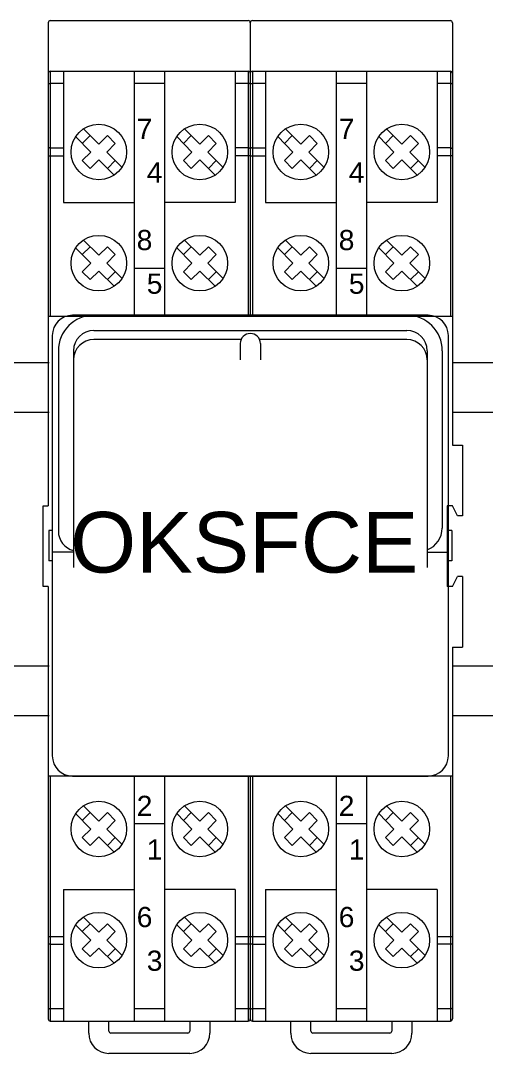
# Model space of a CAD drawing. Header units: millimetres. Extents: x 1359 to 3577, y 1336 to 3557.
# Drawn here: x 2587.6 to 2633.7, y 1928.8 to 2031 of the extents above; entities that cross this region are included whole.
import ezdxf

# ---------------------------------------------------------------- set-up
doc = ezdxf.new("R2010")
doc.units = ezdxf.units.MM
doc.set_wipeout_variables(frame=1)
doc.layers.add('000-PI-Oprema', color=30, linetype='Continuous', lineweight=5)
doc.layers.add('002-PI-Kabelska kanalica', color=150, linetype='Continuous')
doc.styles.get("Standard").update_dxf_attribs({"font": 'arial.ttf'})

msp = doc.modelspace()

# ---------------------------------------------------------------- linework, layer by layer
at = {"layer": '000-PI-Oprema', "color": 0, "linetype": 'ByBlock', "lineweight": 0}
for p, q in [((2590.52, 2031.04), (2610.12, 2031.04)), ((2610.52, 2031.04), (2630.12, 2031.04)), ((2590.52, 2026.04), (2610.12, 2026.04)), ((2591.82, 2026.04), (2591.82, 2013.04)), ((2608.82, 2026.04), (2608.82, 2013.04)), ((2610.52, 2026.04), (2630.12, 2026.04)), ((2611.82, 2026.04), (2611.82, 2013.04)), ((2628.82, 2026.04), (2628.82, 2013.04)), ((2591.82, 2024.83), (2590.52, 2024.83)), ((2601.82, 2024.83), (2598.82, 2024.83)), ((2610.12, 2024.83), (2608.82, 2024.83)), ((2611.82, 2024.83), (2610.52, 2024.83)), ((2621.82, 2024.83), (2618.82, 2024.83)), ((2630.12, 2024.83), (2628.82, 2024.83)), ((2593.03, 2019.56), (2594.54, 2018.04)), ((2593.69, 2018.89), (2594.47, 2019.67)), ((2593.8, 2020.33), (2595.32, 2018.82)), ((2595.32, 2018.82), (2596.17, 2019.67)), ((2596.17, 2019.67), (2596.95, 2018.89)), ((2603.03, 2019.56), (2604.54, 2018.04)), ((2603.69, 2018.89), (2604.47, 2019.67)), ((2603.8, 2020.33), (2605.32, 2018.82)), ((2605.32, 2018.82), (2606.17, 2019.67)), ((2606.17, 2019.67), (2606.95, 2018.89)), ((2613.03, 2019.56), (2614.54, 2018.04)), ((2613.69, 2018.89), (2614.47, 2019.67)), ((2613.8, 2020.33), (2615.32, 2018.82)), ((2615.32, 2018.82), (2616.17, 2019.67)), ((2616.17, 2019.67), (2616.95, 2018.89)), ((2623.03, 2019.56), (2624.54, 2018.04)), ((2623.69, 2018.89), (2624.47, 2019.67)), ((2623.8, 2020.33), (2625.32, 2018.82)), ((2625.32, 2018.82), (2626.17, 2019.67)), ((2626.17, 2019.67), (2626.95, 2018.89)), ((2596.1, 2018.04), (2596.95, 2018.89)), ((2606.1, 2018.04), (2606.95, 2018.89)), ((2616.1, 2018.04), (2616.95, 2018.89)), ((2626.1, 2018.04), (2626.95, 2018.89)), ((2590.32, 2017.66), (2591.82, 2017.66)), ((2590.52, 2018.45), (2591.82, 2018.45)), ((2593.69, 2017.19), (2594.54, 2018.04)), ((2596.1, 2018.04), (2597.62, 2016.52)), ((2603.69, 2017.19), (2604.54, 2018.04)), ((2606.1, 2018.04), (2607.62, 2016.52)), ((2610.12, 2018.45), (2608.82, 2018.45)), ((2610.32, 2017.66), (2608.82, 2017.66)), ((2610.32, 2017.66), (2611.82, 2017.66)), ((2610.52, 2018.45), (2611.82, 2018.45)), ((2613.69, 2017.19), (2614.54, 2018.04)), ((2616.1, 2018.04), (2617.62, 2016.52)), ((2623.69, 2017.19), (2624.54, 2018.04)), ((2626.1, 2018.04), (2627.62, 2016.52)), ((2630.12, 2018.45), (2628.82, 2018.45)), ((2630.32, 2017.66), (2628.82, 2017.66)), ((2593.69, 2017.19), (2594.47, 2016.41)), ((2594.47, 2016.41), (2595.32, 2017.26)), ((2595.32, 2017.26), (2596.84, 2015.75)), ((2596.17, 2016.41), (2596.95, 2017.19)), ((2603.69, 2017.19), (2604.47, 2016.41)), ((2604.47, 2016.41), (2605.32, 2017.26)), ((2605.32, 2017.26), (2606.84, 2015.75)), ((2606.17, 2016.41), (2606.95, 2017.19)), ((2613.69, 2017.19), (2614.47, 2016.41)), ((2614.47, 2016.41), (2615.32, 2017.26)), ((2615.32, 2017.26), (2616.84, 2015.75)), ((2616.17, 2016.41), (2616.95, 2017.19)), ((2623.69, 2017.19), (2624.47, 2016.41)), ((2624.47, 2016.41), (2625.32, 2017.26)), ((2625.32, 2017.26), (2626.84, 2015.75)), ((2626.17, 2016.41), (2626.95, 2017.19)), ((2591.82, 2013.04), (2598.82, 2013.04)), ((2608.82, 2013.04), (2601.82, 2013.04)), ((2611.82, 2013.04), (2618.82, 2013.04)), ((2628.82, 2013.04), (2621.82, 2013.04)), ((2593.8, 2009.33), (2595.32, 2007.82)), ((2603.8, 2009.33), (2605.32, 2007.82)), ((2613.8, 2009.33), (2615.32, 2007.82)), ((2623.8, 2009.33), (2625.32, 2007.82)), ((2593.03, 2008.56), (2594.54, 2007.04)), ((2593.69, 2007.89), (2594.47, 2008.67)), ((2595.32, 2007.82), (2596.17, 2008.67)), ((2596.17, 2008.67), (2596.95, 2007.89)), ((2603.03, 2008.56), (2604.54, 2007.04)), ((2603.69, 2007.89), (2604.47, 2008.67)), ((2605.32, 2007.82), (2606.17, 2008.67)), ((2606.17, 2008.67), (2606.95, 2007.89)), ((2613.03, 2008.56), (2614.54, 2007.04)), ((2613.69, 2007.89), (2614.47, 2008.67)), ((2615.32, 2007.82), (2616.17, 2008.67)), ((2616.17, 2008.67), (2616.95, 2007.89)), ((2623.03, 2008.56), (2624.54, 2007.04)), ((2623.69, 2007.89), (2624.47, 2008.67)), ((2625.32, 2007.82), (2626.17, 2008.67)), ((2626.17, 2008.67), (2626.95, 2007.89)), ((2596.1, 2007.04), (2596.95, 2007.89)), ((2606.1, 2007.04), (2606.95, 2007.89)), ((2616.1, 2007.04), (2616.95, 2007.89)), ((2626.1, 2007.04), (2626.95, 2007.89)), ((2593.69, 2006.19), (2594.54, 2007.04)), ((2593.69, 2006.19), (2594.47, 2005.41)), ((2594.47, 2005.41), (2595.32, 2006.26)), ((2595.32, 2006.26), (2596.84, 2004.75)), ((2596.1, 2007.04), (2597.62, 2005.52)), ((2596.17, 2005.41), (2596.95, 2006.19)), ((2601.82, 2006.52), (2598.82, 2006.52)), ((2603.69, 2006.19), (2604.54, 2007.04)), ((2603.69, 2006.19), (2604.47, 2005.41)), ((2604.47, 2005.41), (2605.32, 2006.26)), ((2605.32, 2006.26), (2606.84, 2004.75)), ((2606.1, 2007.04), (2607.62, 2005.52)), ((2606.17, 2005.41), (2606.95, 2006.19)), ((2613.69, 2006.19), (2614.54, 2007.04)), ((2613.69, 2006.19), (2614.47, 2005.41)), ((2614.47, 2005.41), (2615.32, 2006.26)), ((2615.32, 2006.26), (2616.84, 2004.75)), ((2616.1, 2007.04), (2617.62, 2005.52)), ((2616.17, 2005.41), (2616.95, 2006.19)), ((2621.82, 2006.52), (2618.82, 2006.52)), ((2623.69, 2006.19), (2624.54, 2007.04)), ((2623.69, 2006.19), (2624.47, 2005.41)), ((2624.47, 2005.41), (2625.32, 2006.26)), ((2625.32, 2006.26), (2626.84, 2004.75)), ((2626.1, 2007.04), (2627.62, 2005.52)), ((2626.17, 2005.41), (2626.95, 2006.19)), ((2631.32, 1989.04), (2631.32, 1982.04)), ((2631.32, 1976.04), (2631.32, 1969.04)), ((2593.8, 1953.33), (2595.32, 1951.82)), ((2603.8, 1953.33), (2605.32, 1951.82)), ((2613.8, 1953.33), (2615.32, 1951.82)), ((2623.8, 1953.33), (2625.32, 1951.82)), ((2593.03, 1952.56), (2594.54, 1951.04)), ((2593.69, 1951.89), (2594.47, 1952.67)), ((2595.32, 1951.82), (2596.17, 1952.67)), ((2596.17, 1952.67), (2596.95, 1951.89)), ((2603.03, 1952.56), (2604.54, 1951.04)), ((2603.69, 1951.89), (2604.47, 1952.67)), ((2605.32, 1951.82), (2606.17, 1952.67)), ((2606.17, 1952.67), (2606.95, 1951.89)), ((2613.03, 1952.56), (2614.54, 1951.04)), ((2613.69, 1951.89), (2614.47, 1952.67)), ((2615.32, 1951.82), (2616.17, 1952.67)), ((2616.17, 1952.67), (2616.95, 1951.89)), ((2623.03, 1952.56), (2624.54, 1951.04)), ((2623.69, 1951.89), (2624.47, 1952.67)), ((2625.32, 1951.82), (2626.17, 1952.67)), ((2626.17, 1952.67), (2626.95, 1951.89)), ((2593.69, 1950.19), (2594.54, 1951.04)), ((2596.1, 1951.04), (2596.95, 1951.89)), ((2596.1, 1951.04), (2597.62, 1949.52)), ((2601.82, 1951.56), (2598.82, 1951.56)), ((2603.69, 1950.19), (2604.54, 1951.04)), ((2606.1, 1951.04), (2606.95, 1951.89)), ((2606.1, 1951.04), (2607.62, 1949.52)), ((2613.69, 1950.19), (2614.54, 1951.04)), ((2616.1, 1951.04), (2616.95, 1951.89)), ((2616.1, 1951.04), (2617.62, 1949.52)), ((2621.82, 1951.56), (2618.82, 1951.56)), ((2623.69, 1950.19), (2624.54, 1951.04)), ((2626.1, 1951.04), (2626.95, 1951.89)), ((2626.1, 1951.04), (2627.62, 1949.52)), ((2593.69, 1950.19), (2594.47, 1949.41)), ((2594.47, 1949.41), (2595.32, 1950.26)), ((2595.32, 1950.26), (2596.84, 1948.75)), ((2596.17, 1949.41), (2596.95, 1950.19)), ((2603.69, 1950.19), (2604.47, 1949.41)), ((2604.47, 1949.41), (2605.32, 1950.26)), ((2605.32, 1950.26), (2606.84, 1948.75)), ((2606.17, 1949.41), (2606.95, 1950.19)), ((2613.69, 1950.19), (2614.47, 1949.41)), ((2614.47, 1949.41), (2615.32, 1950.26)), ((2615.32, 1950.26), (2616.84, 1948.75)), ((2616.17, 1949.41), (2616.95, 1950.19)), ((2623.69, 1950.19), (2624.47, 1949.41)), ((2624.47, 1949.41), (2625.32, 1950.26)), ((2625.32, 1950.26), (2626.84, 1948.75)), ((2626.17, 1949.41), (2626.95, 1950.19)), ((2591.82, 1945.04), (2591.82, 1932.04)), ((2591.82, 1945.04), (2598.82, 1945.04)), ((2608.82, 1945.04), (2601.82, 1945.04)), ((2608.82, 1945.04), (2608.82, 1932.04)), ((2611.82, 1945.04), (2611.82, 1932.04)), ((2611.82, 1945.04), (2618.82, 1945.04)), ((2628.82, 1945.04), (2621.82, 1945.04)), ((2628.82, 1945.04), (2628.82, 1932.04)), ((2593.8, 1942.33), (2595.32, 1940.82)), ((2603.8, 1942.33), (2605.32, 1940.82)), ((2613.8, 1942.33), (2615.32, 1940.82)), ((2623.8, 1942.33), (2625.32, 1940.82)), ((2593.03, 1941.56), (2594.54, 1940.04)), ((2593.69, 1940.89), (2594.47, 1941.67)), ((2595.32, 1940.82), (2596.17, 1941.67)), ((2596.1, 1940.04), (2596.95, 1940.89)), ((2596.17, 1941.67), (2596.95, 1940.89)), ((2603.03, 1941.56), (2604.54, 1940.04)), ((2603.69, 1940.89), (2604.47, 1941.67)), ((2605.32, 1940.82), (2606.17, 1941.67)), ((2606.1, 1940.04), (2606.95, 1940.89)), ((2606.17, 1941.67), (2606.95, 1940.89)), ((2613.03, 1941.56), (2614.54, 1940.04)), ((2613.69, 1940.89), (2614.47, 1941.67)), ((2615.32, 1940.82), (2616.17, 1941.67)), ((2616.1, 1940.04), (2616.95, 1940.89)), ((2616.17, 1941.67), (2616.95, 1940.89)), ((2623.03, 1941.56), (2624.54, 1940.04)), ((2623.69, 1940.89), (2624.47, 1941.67)), ((2625.32, 1940.82), (2626.17, 1941.67)), ((2626.1, 1940.04), (2626.95, 1940.89)), ((2626.17, 1941.67), (2626.95, 1940.89)), ((2590.32, 1940.42), (2591.82, 1940.42)), ((2593.69, 1939.19), (2594.54, 1940.04)), ((2596.1, 1940.04), (2597.62, 1938.52)), ((2603.69, 1939.19), (2604.54, 1940.04)), ((2606.1, 1940.04), (2607.62, 1938.52)), ((2608.82, 1940.42), (2610.32, 1940.42)), ((2610.32, 1940.42), (2611.82, 1940.42)), ((2613.69, 1939.19), (2614.54, 1940.04)), ((2616.1, 1940.04), (2617.62, 1938.52)), ((2623.69, 1939.19), (2624.54, 1940.04)), ((2626.1, 1940.04), (2627.62, 1938.52)), ((2628.82, 1940.42), (2630.32, 1940.42)), ((2590.52, 1939.63), (2591.82, 1939.63)), ((2593.69, 1939.19), (2594.47, 1938.41)), ((2594.47, 1938.41), (2595.32, 1939.26)), ((2595.32, 1939.26), (2596.84, 1937.75)), ((2596.17, 1938.41), (2596.95, 1939.19)), ((2603.69, 1939.19), (2604.47, 1938.41)), ((2604.47, 1938.41), (2605.32, 1939.26)), ((2605.32, 1939.26), (2606.84, 1937.75)), ((2606.17, 1938.41), (2606.95, 1939.19)), ((2610.12, 1939.63), (2608.82, 1939.63)), ((2610.52, 1939.63), (2611.82, 1939.63)), ((2613.69, 1939.19), (2614.47, 1938.41)), ((2614.47, 1938.41), (2615.32, 1939.26)), ((2615.32, 1939.26), (2616.84, 1937.75)), ((2616.17, 1938.41), (2616.95, 1939.19)), ((2623.69, 1939.19), (2624.47, 1938.41)), ((2624.47, 1938.41), (2625.32, 1939.26)), ((2625.32, 1939.26), (2626.84, 1937.75)), ((2626.17, 1938.41), (2626.95, 1939.19)), ((2630.12, 1939.63), (2628.82, 1939.63)), ((2591.82, 1933.26), (2590.52, 1933.26)), ((2601.82, 1933.26), (2598.82, 1933.26)), ((2610.12, 1933.26), (2608.82, 1933.26)), ((2611.82, 1933.26), (2610.52, 1933.26)), ((2621.82, 1933.26), (2618.82, 1933.26)), ((2630.12, 1933.26), (2628.82, 1933.26)), ((2590.52, 1932.04), (2610.12, 1932.04)), ((2594.32, 1930.84), (2594.32, 1932.04)), ((2596.32, 1931.04), (2596.32, 1932.04)), ((2596.32, 1931.04), (2596.32, 1932.04)), ((2604.32, 1932.04), (2604.32, 1931.04)), ((2604.32, 1932.04), (2604.32, 1931.04)), ((2606.32, 1932.04), (2606.32, 1930.84)), ((2610.52, 1932.04), (2630.12, 1932.04)), ((2614.32, 1930.84), (2614.32, 1932.04)), ((2616.32, 1931.04), (2616.32, 1932.04)), ((2624.32, 1932.04), (2624.32, 1931.04)), ((2626.32, 1932.04), (2626.32, 1930.84)), ((2604.12, 1930.84), (2596.52, 1930.84)), ((2604.12, 1930.84), (2596.52, 1930.84)), ((2624.12, 1930.84), (2616.52, 1930.84)), ((2604.32, 1928.84), (2596.32, 1928.84)), ((2624.32, 1928.84), (2616.32, 1928.84))]:
    msp.add_line(p, q, dxfattribs=at)
for points in [[(2590.32, 2024.75), (2590.32, 2024.76), (2590.33, 2024.77), (2590.34, 2024.78), (2590.35, 2024.79), (2590.36, 2024.79), (2590.38, 2024.8), (2590.4, 2024.81), (2590.42, 2024.81), (2590.44, 2024.82), (2590.47, 2024.82), (2590.5, 2024.82), (2590.52, 2024.83)], [(2610.32, 2024.75), (2610.32, 2024.76), (2610.31, 2024.77), (2610.31, 2024.78), (2610.29, 2024.79), (2610.28, 2024.79), (2610.26, 2024.8), (2610.24, 2024.81), (2610.22, 2024.81), (2610.2, 2024.82), (2610.17, 2024.82), (2610.15, 2024.82), (2610.12, 2024.83)], [(2610.32, 2024.75), (2610.32, 2024.76), (2610.33, 2024.77), (2610.34, 2024.78), (2610.35, 2024.79), (2610.36, 2024.79), (2610.38, 2024.8), (2610.4, 2024.81), (2610.42, 2024.81), (2610.44, 2024.82), (2610.47, 2024.82), (2610.5, 2024.82), (2610.52, 2024.83)], [(2630.32, 2024.75), (2630.32, 2024.76), (2630.31, 2024.77), (2630.31, 2024.78), (2630.29, 2024.79), (2630.28, 2024.79), (2630.26, 2024.8), (2630.24, 2024.81), (2630.22, 2024.81), (2630.2, 2024.82), (2630.17, 2024.82), (2630.15, 2024.82), (2630.12, 2024.83)], [(2590.52, 2018.45), (2590.5, 2018.45), (2590.47, 2018.45), (2590.44, 2018.44), (2590.42, 2018.44), (2590.4, 2018.43), (2590.38, 2018.43), (2590.36, 2018.42), (2590.35, 2018.41), (2590.34, 2018.4), (2590.33, 2018.39), (2590.32, 2018.38), (2590.32, 2018.37)], [(2610.12, 2018.45), (2610.15, 2018.45), (2610.17, 2018.45), (2610.2, 2018.44), (2610.22, 2018.44), (2610.24, 2018.43), (2610.26, 2018.43), (2610.28, 2018.42), (2610.29, 2018.41), (2610.31, 2018.4), (2610.31, 2018.39), (2610.32, 2018.38), (2610.32, 2018.37)], [(2610.52, 2018.45), (2610.5, 2018.45), (2610.47, 2018.45), (2610.44, 2018.44), (2610.42, 2018.44), (2610.4, 2018.43), (2610.38, 2018.43), (2610.36, 2018.42), (2610.35, 2018.41), (2610.34, 2018.4), (2610.33, 2018.39), (2610.32, 2018.38), (2610.32, 2018.37)], [(2630.12, 2018.45), (2630.15, 2018.45), (2630.17, 2018.45), (2630.2, 2018.44), (2630.22, 2018.44), (2630.24, 2018.43), (2630.26, 2018.43), (2630.28, 2018.42), (2630.29, 2018.41), (2630.31, 2018.4), (2630.31, 2018.39), (2630.32, 2018.38), (2630.32, 2018.37)], [(2590.52, 1939.63), (2590.5, 1939.63), (2590.47, 1939.64), (2590.44, 1939.64), (2590.42, 1939.64), (2590.4, 1939.65), (2590.38, 1939.66), (2590.36, 1939.66), (2590.35, 1939.67), (2590.34, 1939.68), (2590.33, 1939.69), (2590.32, 1939.7), (2590.32, 1939.71)], [(2610.32, 1939.71), (2610.32, 1939.7), (2610.31, 1939.69), (2610.31, 1939.68), (2610.29, 1939.67), (2610.28, 1939.66), (2610.26, 1939.66), (2610.24, 1939.65), (2610.22, 1939.64), (2610.2, 1939.64), (2610.17, 1939.64), (2610.15, 1939.63), (2610.12, 1939.63)], [(2610.52, 1939.63), (2610.5, 1939.63), (2610.47, 1939.64), (2610.44, 1939.64), (2610.42, 1939.64), (2610.4, 1939.65), (2610.38, 1939.66), (2610.36, 1939.66), (2610.35, 1939.67), (2610.34, 1939.68), (2610.33, 1939.69), (2610.32, 1939.7), (2610.32, 1939.71)], [(2630.32, 1939.71), (2630.32, 1939.7), (2630.31, 1939.69), (2630.31, 1939.68), (2630.29, 1939.67), (2630.28, 1939.66), (2630.26, 1939.66), (2630.24, 1939.65), (2630.22, 1939.64), (2630.2, 1939.64), (2630.17, 1939.64), (2630.15, 1939.63), (2630.12, 1939.63)], [(2590.32, 1933.33), (2590.32, 1933.32), (2590.33, 1933.31), (2590.34, 1933.3), (2590.35, 1933.29), (2590.36, 1933.29), (2590.38, 1933.28), (2590.4, 1933.27), (2590.42, 1933.27), (2590.44, 1933.26), (2590.47, 1933.26), (2590.5, 1933.26), (2590.52, 1933.26)], [(2610.12, 1933.26), (2610.15, 1933.26), (2610.17, 1933.26), (2610.2, 1933.26), (2610.22, 1933.27), (2610.24, 1933.27), (2610.26, 1933.28), (2610.28, 1933.29), (2610.29, 1933.29), (2610.31, 1933.3), (2610.31, 1933.31), (2610.32, 1933.32), (2610.32, 1933.33)], [(2610.32, 1933.33), (2610.32, 1933.32), (2610.33, 1933.31), (2610.34, 1933.3), (2610.35, 1933.29), (2610.36, 1933.29), (2610.38, 1933.28), (2610.4, 1933.27), (2610.42, 1933.27), (2610.44, 1933.26), (2610.47, 1933.26), (2610.5, 1933.26), (2610.52, 1933.26)], [(2630.12, 1933.26), (2630.15, 1933.26), (2630.17, 1933.26), (2630.2, 1933.26), (2630.22, 1933.27), (2630.24, 1933.27), (2630.26, 1933.28), (2630.28, 1933.29), (2630.29, 1933.29), (2630.31, 1933.3), (2630.31, 1933.31), (2630.32, 1933.32), (2630.32, 1933.33)]]:
    msp.add_lwpolyline(points, dxfattribs=at)
for centre in [(2595.32, 2018.04), (2605.32, 2018.04), (2615.32, 2018.04), (2625.32, 2018.04), (2595.32, 2007.04), (2605.32, 2007.04), (2615.32, 2007.04), (2625.32, 2007.04), (2595.32, 1951.04), (2605.32, 1951.04), (2615.32, 1951.04), (2625.32, 1951.04), (2595.32, 1940.04), (2605.32, 1940.04), (2615.32, 1940.04), (2625.32, 1940.04)]:
    msp.add_circle(centre, 2.75, dxfattribs=at)
for centre, radius, start, end in [((2590.52, 2030.84), 0.2, 90, 180), ((2610.12, 2030.84), 0.2, 0, 90), ((2610.52, 2030.84), 0.2, 90, 180), ((2630.12, 2030.84), 0.2, 0, 90), ((2590.52, 2025.84), 0.2, 90, 180), ((2610.12, 2025.84), 0.2, 0, 90), ((2610.52, 2025.84), 0.2, 90, 180), ((2630.12, 2025.84), 0.2, 0, 90), ((2590.52, 1932.24), 0.2, 180, 270), ((2610.12, 1932.24), 0.2, 270, 0), ((2610.52, 1932.24), 0.2, 180, 270), ((2630.12, 1932.24), 0.2, 270, 0), ((2596.32, 1930.84), 2, 180, 270), ((2596.52, 1931.04), 0.2, 180, 270), ((2596.52, 1931.04), 0.2, 180, 270), ((2604.12, 1931.04), 0.2, 270, 0), ((2604.12, 1931.04), 0.2, 270, 0), ((2604.32, 1930.84), 2, 270, 0), ((2616.32, 1930.84), 2, 180, 270), ((2616.52, 1931.04), 0.2, 180, 270), ((2624.12, 1931.04), 0.2, 270, 0), ((2624.32, 1930.84), 2, 270, 0)]:
    msp.add_arc(centre, radius, start, end, dxfattribs=at)

# ---------------------------------------------------------------- texts
at = {"layer": '000-PI-Oprema', "color": 0, "linetype": 'ByBlock', "lineweight": 0, "char_height": 1.9995, "width": 2.5471}
for s, insert, attachment_point in [('{\\fArial|b0|i0|c0|p34;7}', (2599.07, 2021.33), 1), ('{\\fArial|b0|i0|c0|p34;7}', (2619.07, 2021.33), 1), ('{\\fArial|b0|i0|c0|p34;4}', (2601.62, 2017.01), 3), ('{\\fArial|b0|i0|c0|p34;4}', (2621.62, 2017.01), 3), ('{\\fArial|b0|i0|c0|p34;8}', (2599.07, 2010.33), 1), ('{\\fArial|b0|i0|c0|p34;8}', (2619.07, 2010.33), 1), ('{\\fArial|b0|i0|c0|p34;5}', (2601.62, 2006.01), 3), ('{\\fArial|b0|i0|c0|p34;5}', (2621.62, 2006.01), 3), ('{\\fArial|b0|i0|c0|p34;2}', (2599.07, 1954.33), 1), ('{\\fArial|b0|i0|c0|p34;2}', (2619.07, 1954.33), 1), ('{\\fArial|b0|i0|c0|p34;1}', (2601.62, 1950.01), 3), ('{\\fArial|b0|i0|c0|p34;1}', (2621.62, 1950.01), 3), ('{\\fArial|b0|i0|c0|p34;6}', (2599.07, 1943.33), 1), ('{\\fArial|b0|i0|c0|p34;6}', (2619.07, 1943.33), 1), ('{\\fArial|b0|i0|c0|p34;3}', (2601.62, 1939.01), 3), ('{\\fArial|b0|i0|c0|p34;3}', (2621.62, 1939.01), 3)]:
    msp.add_mtext(s, dxfattribs=dict(at, insert=insert, attachment_point=attachment_point))

# ---------------------------------------------------------------- wipeouts: each hides what was drawn before it
at = {"color": 0, "linetype": 'ByBlock', "lineweight": 0}
msp.add_wipeout([(2590.32, 2001.79), (2630.32, 2001.79), (2630.32, 1956.29), (2590.32, 1956.29)], dxfattribs=at).dxf.layer = '000-PI-Oprema'

# ---------------------------------------------------------------- next in the draw order: linework, layer by layer
at = {"layer": '000-PI-Oprema', "color": 0, "linetype": 'ByBlock', "lineweight": 0}
for p, q in [((2590.32, 2030.84), (2590.32, 1983.04)), ((2610.32, 2030.84), (2610.32, 2001.79)), ((2630.32, 2030.84), (2630.32, 1989.04)), ((2590.52, 2026.04), (2590.52, 2001.79)), ((2598.82, 2026.04), (2598.82, 2001.79)), ((2601.82, 2026.04), (2601.82, 2001.79)), ((2610.12, 2026.04), (2610.12, 2001.79)), ((2610.52, 2026.04), (2610.52, 2001.79)), ((2618.82, 2026.04), (2618.82, 2001.79)), ((2621.82, 2026.04), (2621.82, 2001.79)), ((2630.12, 2026.04), (2630.12, 2001.79)), ((2590.32, 2001.79), (2610.32, 2001.79)), ((2627.92, 2001.88), (2592.72, 2001.88)), ((2594.82, 2001.88), (2625.82, 2001.88)), ((2610.32, 2001.79), (2630.32, 2001.79)), ((2594.82, 2000.38), (2625.82, 2000.38)), ((2590.72, 1999.88), (2590.72, 1958.28)), ((2609.4, 1999.48), (2594.82, 1999.48)), ((2609.32, 1999.08), (2609.32, 1997.48)), ((2625.82, 1999.48), (2611.24, 1999.48)), ((2611.32, 1999.08), (2611.32, 1997.48)), ((2629.92, 1958.28), (2629.92, 1999.88)), ((2591.32, 1998.38), (2591.32, 1980.53)), ((2592.82, 1998.38), (2592.82, 1980.53)), ((2627.82, 1998.38), (2627.82, 1980.83)), ((2629.32, 1998.38), (2629.32, 1980.83)), ((2592.82, 1997.48), (2592.82, 1976.93)), ((2627.82, 1997.48), (2627.82, 1976.93)), ((2630.32, 1989.04), (2631.32, 1989.04)), ((2589.82, 1975.04), (2589.82, 1983.04)), ((2589.82, 1983.04), (2590.32, 1983.04)), ((2629.82, 1983.04), (2629.82, 1975.04)), ((2630.32, 1983.04), (2629.82, 1983.04)), ((2630.82, 1982.04), (2630.32, 1983.04)), ((2631.32, 1982.04), (2630.82, 1982.04)), ((2590.37, 1980.58), (2590.37, 1977.58)), ((2590.72, 1980.58), (2590.37, 1980.58)), ((2630.27, 1980.58), (2629.92, 1980.58)), ((2630.27, 1980.58), (2630.27, 1977.58)), ((2590.72, 1977.58), (2590.37, 1977.58)), ((2592.82, 1978.43), (2590.72, 1978.43)), ((2627.82, 1978.43), (2629.92, 1978.43)), ((2630.27, 1977.58), (2629.92, 1977.58)), ((2630.32, 1975.04), (2630.82, 1976.04)), ((2631.32, 1976.04), (2630.82, 1976.04)), ((2590.32, 1975.04), (2589.82, 1975.04)), ((2590.32, 1975.04), (2590.32, 1932.24)), ((2630.32, 1975.04), (2629.82, 1975.04)), ((2630.32, 1969.04), (2630.32, 1932.24)), ((2630.32, 1969.04), (2631.32, 1969.04)), ((2590.32, 1956.29), (2610.32, 1956.29)), ((2590.52, 1956.29), (2590.52, 1932.04)), ((2592.72, 1956.28), (2627.92, 1956.28)), ((2598.82, 1956.29), (2598.82, 1932.04)), ((2601.82, 1956.29), (2601.82, 1932.04)), ((2610.12, 1956.29), (2610.12, 1932.04)), ((2610.32, 1956.29), (2630.32, 1956.29)), ((2610.32, 1956.29), (2610.32, 1932.24)), ((2610.52, 1956.29), (2610.52, 1932.04)), ((2618.82, 1956.29), (2618.82, 1932.04)), ((2621.82, 1956.29), (2621.82, 1932.04)), ((2630.12, 1956.29), (2630.12, 1932.04))]:
    msp.add_line(p, q, dxfattribs=at)
for centre, radius, start, end in [((2592.72, 1999.88), 2, 90, 180), ((2594.82, 1998.38), 3.5, 90, 180), ((2625.82, 1998.38), 3.5, 0, 90), ((2627.92, 1999.88), 2, 0, 90), ((2594.82, 1998.38), 2, 90, 180), ((2610.32, 1999.08), 1, 0, 180), ((2625.82, 1998.38), 2, 0, 90), ((2594.82, 1997.48), 2, 90, 180), ((2625.82, 1997.48), 2, 0, 90), ((2627.02, 1980.83), 2.3, 290.3544, 0), ((2593.32, 1980.53), 2, 180, 255.5225), ((2592.72, 1958.28), 2, 180, 270), ((2627.92, 1958.28), 2, 270, 0)]:
    msp.add_arc(centre, radius, start, end, dxfattribs=at)
at = {"layer": '002-PI-Kabelska kanalica', "color": 0, "linetype": 'ByBlock', "lineweight": 0, "ltscale": 0.25}
for p, q in [((2584.87, 1997.21), (2590.42, 1997.21)), ((2630.32, 1997.21), (2635.32, 1997.21)), ((2584.87, 1992.3), (2590.42, 1992.3)), ((2630.32, 1992.3), (2635.32, 1992.3)), ((2584.87, 1967.2), (2590.42, 1967.2)), ((2630.32, 1967.2), (2635.32, 1967.2)), ((2584.87, 1962.29), (2590.42, 1962.29)), ((2630.32, 1962.29), (2635.32, 1962.29))]:
    msp.add_line(p, q, dxfattribs=at)

# ---------------------------------------------------------------- next in the draw order: texts
at = {"layer": '000-PI-Oprema', "color": 0, "linetype": 'ByBlock', "lineweight": 0, "insert": (2609.73, 1979.38), "char_height": 6, "attachment_point": 5}
msp.add_mtext_dynamic_manual_height_columns('{\\fArial|b0|i0|c238|p34;OK}S{\\fArial|b0|i0|c238|p34;FC}E', width=44.995, gutter_width=1, heights=[10], dxfattribs=at)

doc.saveas('drawing.dxf')
